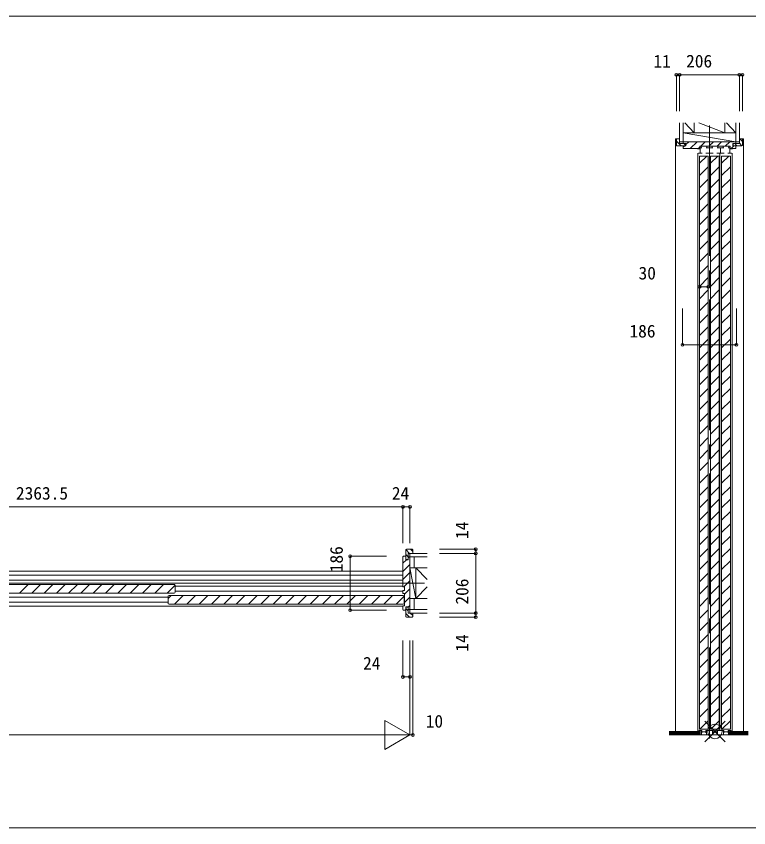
# Model space of a CAD drawing. Units: millimetres, scale not verified. Extents: x -14342 to 14341, y -10000 to 10000.
# Drawn here: x -11984 to -9460, y -10000 to -7202 of the extents above; entities that cross this region are included whole.
import ezdxf
from ezdxf.enums import TextEntityAlignment as Align

# ---------------------------------------------------------------- set-up
doc = ezdxf.new("R2010")
doc.units = ezdxf.units.MM
doc.header["$LTSCALE"] = 50
doc.linetypes.add('CHAIN2', pattern=[12, 9, -1, 1, -1])
for name, color, linetype, lineweight in [('0-0_0', 7, 'Continuous', 9), ('0-3_YKK_11', 2, 'Continuous', 18), ('0-4_YKK_12', 1, 'Continuous', 18), ('0-5_YKK_13', 7, 'Continuous', 9), ('0-6_YKK_D', 4, 'Continuous', 18), ('0-7_YSS_K', 4, 'Continuous', 18)]:
    doc.layers.add(name, color=color, linetype=linetype, lineweight=lineweight)
doc.styles.add('ＭＳ ゴシック', font='')
doc.styles.get('ＭＳ ゴシック').set_extended_font_data('MS Gothic')

msp = doc.modelspace()

# ---------------------------------------------------------------- linework, layer by layer
at = {"layer": '0-0_0'}
for p, q in [((-14340.51, -7202.5), (14159.49, -7202.5)), ((-14340.51, -10000), (14340.51, -10000))]:
    msp.add_line(p, q, dxfattribs=at)
at = {"layer": '0-3_YKK_11'}
for p, q in [((-9709.2, -7404.38), (-9709.2, -7529.38)), ((-9698.2, -7404.38), (-9709.2, -7404.38)), ((-9698.2, -7404.38), (-9698.2, -7529.38)), ((-9698.2, -7404.38), (-9492.2, -7404.38)), ((-9492.2, -7404.38), (-9492.2, -7529.38)), ((-9492.2, -7404.38), (-9481.2, -7404.38)), ((-9481.2, -7404.38), (-9481.2, -7529.38)), ((-9629.2, -8135.16), (-9599.2, -8135.16)), ((-9688.2, -8335.16), (-9688.2, -8210.16)), ((-9502.2, -8335.16), (-9502.2, -8210.16)), ((-9688.2, -8335.16), (-9502.2, -8335.16)), ((-13015.18, -8894), (-10651.68, -8894)), ((-10651.68, -8894), (-10627.68, -8894)), ((-10651.68, -8894), (-10651.68, -9019)), ((-10627.68, -8894), (-10627.68, -9019)), ((-10525.78, -9040), (-10400.78, -9040)), ((-10525.78, -9054), (-10400.78, -9054)), ((-10400.78, -9054), (-10400.78, -9040)), ((-10400.78, -9054), (-10400.78, -9260)), ((-10833.68, -9064), (-10708.68, -9064)), ((-10833.68, -9064), (-10833.68, -9250)), ((-10833.68, -9250), (-10708.68, -9250)), ((-10525.78, -9260), (-10400.78, -9260)), ((-10525.78, -9274), (-10400.78, -9274)), ((-10400.78, -9260), (-10400.78, -9274)), ((-10627.69, -9355), (-10627.69, -9680)), ((-10617.69, -9355), (-10617.69, -9680)), ((-10714.29, -9630), (-10714.29, -9730)), ((-10714.29, -9630), (-10627.69, -9680)), ((-13849.69, -9680), (-10627.69, -9680)), ((-10714.29, -9730), (-10627.69, -9680)), ((-10627.69, -9680), (-10617.69, -9680))]:
    msp.add_line(p, q, dxfattribs=at)
msp.add_lwpolyline([(-10651.69, -9355), (-10651.69, -9480), (-10627.69, -9480)], dxfattribs=at)
for centre in [(-9709.2, -7404.38), (-9698.2, -7404.38), (-9492.2, -7404.38), (-9481.2, -7404.38), (-9629.2, -8135.16), (-9599.2, -8135.16), (-9688.2, -8335.16), (-9502.2, -8335.16), (-10651.68, -8894), (-10627.68, -8894), (-10400.78, -9040), (-10833.68, -9064), (-10400.78, -9054), (-10833.68, -9250), (-10400.78, -9260), (-10400.78, -9274), (-10651.69, -9480), (-10627.69, -9480), (-10617.69, -9680)]:
    msp.add_circle(centre, 5, dxfattribs=at)
at = {"layer": '0-4_YKK_12'}
for p, q in [((-9611.55, -9703.36), (-9540.84, -9632.64)), ((-9611.55, -9632.64), (-9540.84, -9703.36))]:
    msp.add_line(p, q, dxfattribs=at)
msp.add_circle((-9576.2, -9668), 25, dxfattribs=at)
at = {"layer": '0-5_YKK_13'}
for p, q in [((-9698.2, -7635), (-9698.2, -7570.38)), ((-9685.7, -7570.38), (-9685.7, -7605)), ((-9647.7, -7605), (-9680.08, -7570)), ((-9647.7, -7570.38), (-9647.7, -7605)), ((-9647.7, -7570.38), (-9647.7, -7605)), ((-9631.87, -7570.38), (-9542.7, -7605)), ((-9542.7, -7570.38), (-9542.7, -7605)), ((-9504.7, -7605), (-9536.84, -7570.38)), ((-9504.7, -7570.38), (-9504.7, -7605)), ((-9504.7, -7635), (-9504.7, -7570.38)), ((-9685.7, -7605), (-9504.7, -7635)), ((-9685.7, -7605), (-9685.7, -7635)), ((-9685.7, -7605), (-9647.7, -7605)), ((-9685.7, -7605), (-9504.61, -7605)), ((-9542.61, -7605), (-9504.7, -7605)), ((-9504.7, -7605), (-9504.7, -7635)), ((-10627.69, -9054), (-10567.78, -9054)), ((-10612.69, -9066.5), (-10612.69, -9104.5)), ((-10627.69, -9104.5), (-10627.69, -9209.5)), ((-10627.69, -9104.5), (-10607.69, -9104.5)), ((-10627.69, -9104.5), (-10607.69, -9209.5)), ((-10627.68, -9104.5), (-10589.99, -9104.5)), ((-10607.69, -9104.5), (-10607.69, -9209.5)), ((-10607.69, -9104.5), (-10607.69, -9209.5)), ((-10567.78, -9144.4), (-10607.69, -9104.5)), ((-10607.69, -9104.5), (-10607.69, -9209.5)), ((-10567.78, -9104.5), (-10607.69, -9104.5)), ((-13906.33, -9157), (-10577.64, -9157)), ((-10567.78, -9169.6), (-10607.69, -9209.5)), ((-10627.69, -9209.5), (-10607.69, -9209.5)), ((-10627.68, -9209.5), (-10589.99, -9209.5)), ((-10612.69, -9209.5), (-10612.69, -9247.5)), ((-10567.78, -9209.5), (-10607.69, -9209.5)), ((-10627.68, -9247.5), (-10567.78, -9247.5)), ((-9734.54, -9668), (-9626.61, -9668)), ((-9734.54, -9671), (-9626.7, -9671)), ((-9734.54, -9674), (-9626.7, -9674)), ((-9734.54, -9677), (-9626.7, -9677)), ((-9626.7, -9668), (-9626.7, -9680)), ((-9462.02, -9668), (-9525.7, -9668)), ((-9525.7, -9668), (-9525.7, -9680)), ((-9462.02, -9671), (-9525.7, -9671)), ((-9462.02, -9674), (-9525.7, -9674)), ((-9462.02, -9677), (-9525.7, -9677)), ((-9734.54, -9680), (-9462.02, -9680))]:
    msp.add_line(p, q, dxfattribs=at)
at = {"layer": '0-5_YKK_13', "linetype": 'CHAIN2'}
msp.add_line((-9595.2, -7579.01), (-9595.2, -9692.53), dxfattribs=at)
at = {"layer": '0-5_YKK_13'}
for points in [[(-9685.7, -7570.38), (-9685.7, -7635), (-9698.2, -7635)], [(-9542.7, -7570.38), (-9542.7, -7605), (-9647.7, -7605)], [(-9492.2, -7570.38), (-9492.2, -7635), (-9504.7, -7635)], [(-10567.78, -9066.5), (-10627.69, -9066.5), (-10627.69, -9054)], [(-10567.78, -9260), (-10627.68, -9260), (-10627.68, -9247.5)]]:
    msp.add_lwpolyline(points, dxfattribs=at)
at = {"layer": '0-6_YKK_D'}
for p, q in [((-9709.2, -7627), (-9709.2, -7647)), ((-9709.2, -7632.7), (-9692.9, -7649)), ((-9699.93, -7625), (-9698.2, -7626.73)), ((-9685.7, -7635), (-9504.7, -7635)), ((-9676.2, -7644.79), (-9666.41, -7635)), ((-9662.12, -7659), (-9638.12, -7635)), ((-9625.44, -7650.6), (-9609.84, -7635)), ((-9597.16, -7650.6), (-9581.56, -7635)), ((-9568.87, -7650.6), (-9553.27, -7635)), ((-9540.59, -7650.6), (-9524.99, -7635)), ((-9490.63, -7625), (-9481.2, -7634.43)), ((-9481.2, -7627), (-9481.2, -7647)), ((-9685.7, -7654.29), (-9680.41, -7649)), ((-9683.43, -7641.5), (-9677.2, -7647.73)), ((-9637, -7659.2), (-9627.3, -7659.2)), ((-9633.84, -7659), (-9628.8, -7653.96)), ((-9623.6, -7650.6), (-9604.8, -7650.6)), ((-9623.6, -7655.7), (-9623.6, -7650.6)), ((-9606.8, -7655.7), (-9583.6, -7655.7)), ((-9604.8, -7650.6), (-9604.8, -7655.7)), ((-9595.2, -7655.7), (-9595.2, -7674.2)), ((-9585.6, -7650.6), (-9566.8, -7650.6)), ((-9585.6, -7650.6), (-9585.6, -7655.7)), ((-9568.8, -7655.7), (-9545.6, -7655.7)), ((-9566.8, -7650.6), (-9566.8, -7655.7)), ((-9557.2, -7655.7), (-9557.2, -7674.2)), ((-9547.6, -7650.6), (-9547.6, -7655.7)), ((-9515.4, -7659.2), (-9525.1, -7659.2)), ((-9520.7, -7659), (-9510.7, -7649)), ((-9508.07, -7641.5), (-9500.57, -7649)), ((-9492.2, -7640.4), (-9483.6, -7649)), ((-9635.2, -7674.38), (-9635.2, -9666.27)), ((-9620.4, -7674.2), (-9633, -7674.2)), ((-9629.2, -7685), (-9599.2, -7685)), ((-9629.2, -9660), (-9629.2, -7685)), ((-9629.2, -7709.41), (-9604.78, -7685)), ((-9608, -7674.2), (-9582.4, -7674.2)), ((-9599.2, -9660), (-9599.2, -7685)), ((-9599.2, -9660), (-9599.2, -7685)), ((-9591.2, -7685), (-9561.2, -7685)), ((-9591.2, -9660), (-9591.2, -7685)), ((-9591.2, -7709.41), (-9566.78, -7685)), ((-9570, -7674.2), (-9544.4, -7674.2)), ((-9561.2, -9660), (-9561.2, -7685)), ((-9561.2, -9660), (-9561.2, -7685)), ((-9559.2, -7674.38), (-9559.2, -9665)), ((-9553.2, -7685), (-9523.2, -7685)), ((-9553.2, -9660), (-9553.2, -7685)), ((-9553.2, -7709.41), (-9528.78, -7685)), ((-9532, -7674.2), (-9519.4, -7674.2)), ((-9523.2, -9660), (-9523.2, -7685)), ((-9517.2, -7674.38), (-9517.2, -9666.27)), ((-9629.2, -7751.84), (-9599.2, -7721.84)), ((-9591.2, -7751.84), (-9561.2, -7721.84)), ((-9553.2, -7751.84), (-9523.2, -7721.84)), ((-9629.2, -7794.27), (-9599.2, -7764.27)), ((-9591.2, -7794.27), (-9561.2, -7764.27)), ((-9553.2, -7794.27), (-9523.2, -7764.27)), ((-9629.2, -7836.69), (-9599.2, -7806.69)), ((-9591.2, -7836.69), (-9561.2, -7806.69)), ((-9553.2, -7836.69), (-9523.2, -7806.69)), ((-9629.2, -7879.12), (-9599.2, -7849.12)), ((-9591.2, -7879.12), (-9561.2, -7849.12)), ((-9553.2, -7879.12), (-9523.2, -7849.12)), ((-9629.2, -7921.55), (-9599.2, -7891.55)), ((-9591.2, -7921.55), (-9561.2, -7891.55)), ((-9553.2, -7921.55), (-9523.2, -7891.55)), ((-9629.2, -7963.97), (-9599.2, -7933.97)), ((-9591.2, -7963.97), (-9561.2, -7933.97)), ((-9553.2, -7963.97), (-9523.2, -7933.97)), ((-9629.2, -8006.4), (-9599.2, -7976.4)), ((-9591.2, -8006.4), (-9561.2, -7976.4)), ((-9553.2, -8006.4), (-9523.2, -7976.4)), ((-9629.2, -8048.83), (-9599.2, -8018.83)), ((-9591.2, -8048.83), (-9561.2, -8018.83)), ((-9553.2, -8048.83), (-9523.2, -8018.83)), ((-9629.2, -8091.25), (-9599.2, -8061.25)), ((-9591.2, -8091.25), (-9561.2, -8061.25)), ((-9553.2, -8091.25), (-9523.2, -8061.25)), ((-9629.2, -8133.68), (-9599.2, -8103.68)), ((-9591.2, -8133.68), (-9561.2, -8103.68)), ((-9553.2, -8133.68), (-9523.2, -8103.68)), ((-9629.2, -8176.11), (-9599.2, -8146.11)), ((-9591.2, -8176.11), (-9561.2, -8146.11)), ((-9553.2, -8176.11), (-9523.2, -8146.11)), ((-9629.2, -8218.53), (-9599.2, -8188.53)), ((-9591.2, -8218.53), (-9561.2, -8188.53)), ((-9553.2, -8218.53), (-9523.2, -8188.53)), ((-9629.2, -8260.96), (-9599.2, -8230.96)), ((-9591.2, -8260.96), (-9561.2, -8230.96)), ((-9553.2, -8260.96), (-9523.2, -8230.96)), ((-9629.2, -8303.38), (-9599.2, -8273.38)), ((-9591.2, -8303.38), (-9561.2, -8273.38)), ((-9553.2, -8303.38), (-9523.2, -8273.38)), ((-9629.2, -8345.81), (-9599.2, -8315.81)), ((-9591.2, -8345.81), (-9561.2, -8315.81)), ((-9553.2, -8345.81), (-9523.2, -8315.81)), ((-9629.2, -8388.24), (-9599.2, -8358.24)), ((-9591.2, -8388.24), (-9561.2, -8358.24)), ((-9553.2, -8388.24), (-9523.2, -8358.24)), ((-9629.2, -8430.66), (-9599.2, -8400.66)), ((-9591.2, -8430.66), (-9561.2, -8400.66)), ((-9553.2, -8430.66), (-9523.2, -8400.66)), ((-9629.2, -8473.09), (-9599.2, -8443.09)), ((-9591.2, -8473.09), (-9561.2, -8443.09)), ((-9553.2, -8473.09), (-9523.2, -8443.09)), ((-9629.2, -8515.52), (-9599.2, -8485.52)), ((-9591.2, -8515.52), (-9561.2, -8485.52)), ((-9553.2, -8515.52), (-9523.2, -8485.52)), ((-9629.2, -8557.94), (-9599.2, -8527.94)), ((-9591.2, -8557.94), (-9561.2, -8527.94)), ((-9553.2, -8557.94), (-9523.2, -8527.94)), ((-9629.2, -8600.37), (-9599.2, -8570.37)), ((-9591.2, -8600.37), (-9561.2, -8570.37)), ((-9553.2, -8600.37), (-9523.2, -8570.37)), ((-9629.2, -8642.8), (-9599.2, -8612.8)), ((-9591.2, -8642.8), (-9561.2, -8612.8)), ((-9553.2, -8642.8), (-9523.2, -8612.8)), ((-9629.2, -8685.22), (-9599.2, -8655.22)), ((-9591.2, -8685.22), (-9561.2, -8655.22)), ((-9553.2, -8685.22), (-9523.2, -8655.22)), ((-9629.2, -8727.65), (-9599.2, -8697.65)), ((-9591.2, -8727.65), (-9561.2, -8697.65)), ((-9553.2, -8727.65), (-9523.2, -8697.65)), ((-9629.2, -8770.08), (-9599.2, -8740.08)), ((-9591.2, -8770.08), (-9561.2, -8740.08)), ((-9553.2, -8770.08), (-9523.2, -8740.08)), ((-9629.2, -8812.5), (-9599.2, -8782.5)), ((-9591.2, -8812.5), (-9561.2, -8782.5)), ((-9553.2, -8812.5), (-9523.2, -8782.5)), ((-9629.2, -8854.93), (-9599.2, -8824.93)), ((-9591.2, -8854.93), (-9561.2, -8824.93)), ((-9553.2, -8854.93), (-9523.2, -8824.93)), ((-9629.2, -8897.35), (-9599.2, -8867.35)), ((-9591.2, -8897.35), (-9561.2, -8867.35)), ((-9553.2, -8897.35), (-9523.2, -8867.35)), ((-9629.2, -8939.78), (-9599.2, -8909.78)), ((-9591.2, -8939.78), (-9561.2, -8909.78)), ((-9553.2, -8939.78), (-9523.2, -8909.78)), ((-9629.2, -8982.21), (-9599.2, -8952.21)), ((-9591.2, -8982.21), (-9561.2, -8952.21)), ((-9553.2, -8982.21), (-9523.2, -8952.21)), ((-9629.2, -9024.63), (-9599.2, -8994.63)), ((-9591.2, -9024.63), (-9561.2, -8994.63)), ((-9553.2, -9024.63), (-9523.2, -8994.63)), ((-9629.2, -9067.06), (-9599.2, -9037.06)), ((-9591.2, -9067.06), (-9561.2, -9037.06)), ((-9553.2, -9067.06), (-9523.2, -9037.06)), ((-9629.2, -9109.49), (-9599.2, -9079.49)), ((-9591.2, -9109.49), (-9561.2, -9079.49)), ((-9553.2, -9109.49), (-9523.2, -9079.49)), ((-13825.68, -9115.5), (-10651.68, -9115.5)), ((-12226.18, -9129.5), (-10651.68, -9129.5)), ((-10651.68, -9146.5), (-12226.18, -9146.5)), ((-9629.2, -9151.91), (-9599.2, -9121.91)), ((-9591.2, -9151.91), (-9561.2, -9121.91)), ((-9553.2, -9151.91), (-9523.2, -9121.91)), ((-11436.68, -9167.5), (-10651.68, -9167.5)), ((-9629.2, -9194.34), (-9599.2, -9164.34)), ((-9591.2, -9194.34), (-9561.2, -9164.34)), ((-9553.2, -9194.34), (-9523.2, -9164.34)), ((-10651.68, -9184.5), (-11436.68, -9184.5)), ((-11461.18, -9205.5), (-13825.68, -9205.5)), ((-13825.68, -9222.5), (-11461.18, -9222.5)), ((-9629.2, -9236.77), (-9599.2, -9206.77)), ((-9591.2, -9236.77), (-9561.2, -9206.77)), ((-9553.2, -9236.77), (-9523.2, -9206.77)), ((-13825.68, -9236.5), (-10651.68, -9236.5)), ((-9629.2, -9279.19), (-9599.2, -9249.19)), ((-9591.2, -9279.19), (-9561.2, -9249.19)), ((-9553.2, -9279.19), (-9523.2, -9249.19)), ((-9629.2, -9321.62), (-9599.2, -9291.62)), ((-9591.2, -9321.62), (-9561.2, -9291.62)), ((-9553.2, -9321.62), (-9523.2, -9291.62)), ((-9629.2, -9364.04), (-9599.2, -9334.04)), ((-9591.2, -9364.04), (-9561.2, -9334.04)), ((-9553.2, -9364.04), (-9523.2, -9334.04)), ((-9629.2, -9406.47), (-9599.2, -9376.47)), ((-9591.2, -9406.47), (-9561.2, -9376.47)), ((-9553.2, -9406.47), (-9523.2, -9376.47)), ((-9629.2, -9448.9), (-9599.2, -9418.9)), ((-9591.2, -9448.9), (-9561.2, -9418.9)), ((-9553.2, -9448.9), (-9523.2, -9418.9)), ((-9629.2, -9491.32), (-9599.2, -9461.32)), ((-9591.2, -9491.32), (-9561.2, -9461.32)), ((-9553.2, -9491.32), (-9523.2, -9461.32)), ((-9629.2, -9533.75), (-9599.2, -9503.75)), ((-9591.2, -9533.75), (-9561.2, -9503.75)), ((-9553.2, -9533.75), (-9523.2, -9503.75)), ((-9629.2, -9576.18), (-9599.2, -9546.18)), ((-9591.2, -9576.18), (-9561.2, -9546.18)), ((-9553.2, -9576.18), (-9523.2, -9546.18)), ((-9629.2, -9618.6), (-9599.2, -9588.6)), ((-9591.2, -9618.6), (-9561.2, -9588.6)), ((-9553.2, -9618.6), (-9523.2, -9588.6)), ((-9628.16, -9660), (-9599.2, -9631.03)), ((-9590.16, -9660), (-9561.2, -9631.03)), ((-9552.16, -9660), (-9523.2, -9631.03)), ((-9636.7, -9667.8), (-9636.7, -9667.2)), ((-9635.2, -9668), (-9635.2, -9667.64)), ((-9629.2, -9660), (-9599.2, -9660)), ((-9607.2, -9669.5), (-9621.2, -9669.5)), ((-9591.2, -9660), (-9561.2, -9660)), ((-9569.2, -9669.5), (-9583.2, -9669.5)), ((-9553.2, -9660), (-9523.2, -9660)), ((-9545.2, -9669.5), (-9531.2, -9669.5)), ((-9517.2, -9668), (-9517.2, -9667.64)), ((-9515.7, -9667.8), (-9515.7, -9667.2))]:
    msp.add_line(p, q, dxfattribs=at)
for points in [[(-9707.2, -7625), (-9712.2, -7625), (-9712.2, -9668)], [(-9707.2, -7649), (-9677.2, -7649), (-9677.2, -7641.5), (-9698.2, -7641.5), (-9698.2, -7625), (-9707.2, -7625)], [(-9504.7, -7635), (-9685.7, -7635), (-9685.7, -7640.3), (-9684.7, -7641.3), (-9676.2, -7641.3), (-9676.2, -7649), (-9678.7, -7649), (-9685.7, -7649), (-9685.7, -7657)], [(-9504.7, -7657), (-9504.7, -7649), (-9511.7, -7649), (-9514.2, -7649), (-9514.2, -7641.3), (-9505.7, -7641.3), (-9504.7, -7640.3), (-9504.7, -7635)], [(-9483.2, -7649), (-9513.2, -7649), (-9513.2, -7641.5), (-9492.2, -7641.5), (-9492.2, -7625), (-9483.2, -7625)], [(-9483.2, -7625), (-9478.2, -7625), (-9478.2, -9668)], [(-9683.7, -7659), (-9629.3, -7659), (-9628.8, -7658.5), (-9628.8, -7650.6), (-9584.7, -7650.6), (-9567.7, -7650.6), (-9523.6, -7650.6), (-9523.6, -7658.5), (-9523.1, -7659), (-9506.7, -7659)], [(-9621.6, -7655.7), (-9627.3, -7655.7), (-9627.3, -7674.2)], [(-9547.6, -7650.6), (-9528.8, -7650.6), (-9528.8, -7655.7)], [(-9530.8, -7655.7), (-9525.1, -7655.7), (-9525.1, -7674.2)], [(-9630.7, -9665.2), (-9622.5, -9665.2), (-9622.5, -9680), (-9605.9, -9680), (-9605.9, -9665.2), (-9584.5, -9665.2)], [(-9622.65, -9665), (-9621.2, -9665), (-9621.2, -9673)], [(-9607.2, -9673), (-9607.2, -9665), (-9605.74, -9665)], [(-9584.65, -9665), (-9583.2, -9665), (-9583.2, -9673)], [(-9584.5, -9665.2), (-9584.5, -9680), (-9567.9, -9680), (-9567.9, -9665.2), (-9546.5, -9665.2)], [(-9569.2, -9673), (-9569.2, -9665), (-9567.74, -9665)], [(-9545.2, -9673), (-9545.2, -9665), (-9546.65, -9665)], [(-9521.7, -9665.2), (-9529.9, -9665.2), (-9529.9, -9680), (-9546.5, -9680), (-9546.5, -9665.2)], [(-9529.74, -9665), (-9531.2, -9665), (-9531.2, -9673)]]:
    msp.add_lwpolyline(points, dxfattribs=at)
for centre, radius, start, end in [((-9707.2, -7627), 2, 90.00001, 179.99999), ((-9483.2, -7627), 2, 0.00001, 89.99999), ((-9707.2, -7647), 2, 180.00001, 269.99999), ((-9683.7, -7657), 2, 180.00001, 269.99999), ((-9506.7, -7657), 2, 270.00001, 359.99999), ((-9483.2, -7647), 2, 270.00001, 359.99999), ((-9630.7, -9675.2), 10, 90, 126.86989), ((-9521.7, -9675.2), 10, 53.13011, 90)]:
    msp.add_arc(centre, radius, start, end, dxfattribs=at)
at = {"layer": '0-7_YSS_K'}
for p, q in [((-10641.68, -9075), (-10641.68, -9042)), ((-10641.68, -9057.97), (-10634.18, -9065.47)), ((-10641.51, -9041.18), (-10628.69, -9054)), ((-10639.68, -9040), (-10619.68, -9040)), ((-10625.72, -9040), (-10617.68, -9048.03)), ((-10651.68, -9087.76), (-10639.92, -9076)), ((-10641.68, -9074.95), (-10641.63, -9075)), ((-10633.98, -9070.06), (-10630.42, -9066.5)), ((-10651.68, -9116.05), (-10627.68, -9092.05)), ((-10651.68, -9144.33), (-10627.68, -9120.33)), ((-12247.38, -9161), (-11439.98, -9161)), ((-11973.47, -9191), (-11943.47, -9161)), ((-11931.05, -9191), (-11901.05, -9161)), ((-11888.62, -9191), (-11858.62, -9161)), ((-11846.19, -9191), (-11816.19, -9161)), ((-11803.77, -9191), (-11773.77, -9161)), ((-11761.34, -9191), (-11731.34, -9161)), ((-11718.91, -9191), (-11688.91, -9161)), ((-11676.49, -9191), (-11646.49, -9161)), ((-11634.06, -9191), (-11604.06, -9161)), ((-11591.64, -9191), (-11561.64, -9161)), ((-11549.21, -9191), (-11519.21, -9161)), ((-11506.78, -9191), (-11476.78, -9161)), ((-11464.36, -9191), (-11436.8, -9163.44)), ((-11436.68, -9164.3), (-11436.68, -9187.7)), ((-10649.07, -9170), (-10627.68, -9148.61)), ((-12247.38, -9191), (-11439.98, -9191)), ((-11461.18, -9209.23), (-11450.96, -9199)), ((-11461.18, -9225.7), (-11461.18, -9202.3)), ((-11457.88, -9199), (-10650.48, -9199)), ((-11438.53, -9229), (-11408.53, -9199)), ((-11396.1, -9229), (-11366.1, -9199)), ((-11353.68, -9229), (-11323.68, -9199)), ((-11311.25, -9229), (-11281.25, -9199)), ((-11268.83, -9229), (-11238.83, -9199)), ((-11226.4, -9229), (-11196.4, -9199)), ((-11183.97, -9229), (-11153.97, -9199)), ((-11141.55, -9229), (-11111.55, -9199)), ((-11099.12, -9229), (-11069.12, -9199)), ((-11056.69, -9229), (-11026.69, -9199)), ((-11014.27, -9229), (-10984.27, -9199)), ((-10971.84, -9229), (-10941.84, -9199)), ((-10929.41, -9229), (-10899.41, -9199)), ((-10886.99, -9229), (-10856.99, -9199)), ((-10844.56, -9229), (-10814.56, -9199)), ((-10802.14, -9229), (-10772.14, -9199)), ((-10759.71, -9229), (-10729.71, -9199)), ((-10717.28, -9229), (-10687.28, -9199)), ((-10674.86, -9229), (-10647.3, -9201.44)), ((-10650.68, -9193), (-10647.68, -9193)), ((-10647.18, -9202.3), (-10647.18, -9225.7)), ((-10645.69, -9194.9), (-10627.68, -9176.9)), ((-10645.68, -9195), (-10645.68, -9233)), ((-11457.88, -9229), (-10650.48, -9229)), ((-10645.68, -9223.18), (-10627.68, -9205.18)), ((-10651.68, -9236), (-10651.68, -9248)), ((-10647.68, -9235), (-10650.68, -9235)), ((-10644.22, -9250), (-10641.68, -9247.47)), ((-10641.68, -9239), (-10641.68, -9272)), ((-10641.68, -9244.65), (-10634.18, -9252.15)), ((-10633.98, -9239.77), (-10627.68, -9233.47)), ((-10641.68, -9261.62), (-10629.31, -9274)), ((-10639.68, -9274), (-10619.68, -9274)), ((-10626.34, -9260), (-10617.68, -9268.65))]:
    msp.add_line(p, q, dxfattribs=at)
for points in [[(-10617.68, -9042), (-10617.68, -9054), (-10634.18, -9054), (-10634.18, -9075), (-10641.68, -9075)], [(-10651.68, -9066), (-10651.68, -9169.5), (-10651.18, -9170), (-10646.68, -9170), (-10646.68, -9171), (-10646.68, -9181), (-10646.68, -9182), (-10651.18, -9182), (-10651.68, -9182.5), (-10651.68, -9192)], [(-10627.68, -9247.5), (-10627.68, -9066.5), (-10632.98, -9066.5), (-10633.98, -9067.5), (-10633.98, -9076), (-10641.68, -9076), (-10641.68, -9071), (-10641.68, -9064), (-10649.68, -9064)], [(-10649.68, -9250), (-10641.68, -9250), (-10641.68, -9243), (-10641.68, -9238), (-10633.98, -9238), (-10633.98, -9246.5), (-10632.98, -9247.5), (-10627.68, -9247.5)], [(-10617.68, -9272), (-10617.68, -9260), (-10634.18, -9260), (-10634.18, -9239), (-10641.68, -9239)]]:
    msp.add_lwpolyline(points, dxfattribs=at)
for centre, radius, start, end in [((-10639.68, -9042), 2, 90.00001, 179.99999), ((-10619.68, -9042), 2, 0.00001, 89.99999), ((-10649.68, -9066), 2, 90.00001, 179.99999), ((-11439.98, -9164.3), 3.3, 0, 90), ((-11457.88, -9202.3), 3.3, 90, 180), ((-11439.98, -9187.7), 3.3, 270, 0), ((-10650.68, -9192), 1, 180.00001, 269.99999), ((-10650.48, -9202.3), 3.3, 0, 90), ((-10647.68, -9195), 2, 0.00001, 89.99999), ((-11457.88, -9225.7), 3.3, 180, 270), ((-10650.48, -9225.7), 3.3, 270, 0), ((-10650.68, -9236), 1, 90.00001, 179.99999), ((-10649.68, -9248), 2, 180.00001, 269.99999), ((-10647.68, -9233), 2, 270.00001, 359.99999), ((-10639.68, -9272), 2, 180.00001, 269.99999), ((-10619.68, -9272), 2, 270.00001, 359.99999)]:
    msp.add_arc(centre, radius, start, end, dxfattribs=at)

# ---------------------------------------------------------------- texts
at = {"layer": '0-3_YKK_11', "style": 'ＭＳ ゴシック'}
for s, p in [('11', (-9788.47, -7392.64)), ('206', (-9675.65, -7392.38)), ('30', (-9839.62, -8123.16)), ('186', (-9870.91, -8323.16)), ('2363.5', (-11985.43, -8882)), ('24', (-10689.68, -8882)), ('24', (-10788.98, -9468)), ('10', (-10573.08, -9668))]:
    msp.add_text(s, height=43.99, dxfattribs=at).set_placement(p, align=Align.BOTTOM_LEFT)
for s, p in [('14', (-10412.78, -9004.6)), ('186', (-10845.68, -9119.16)), ('206', (-10412.78, -9230.68)), ('14', (-10412.78, -9393))]:
    msp.add_text(s, height=43.99, rotation=90, dxfattribs=at).set_placement(p, align=Align.BOTTOM_LEFT)

doc.saveas('drawing.dxf')
